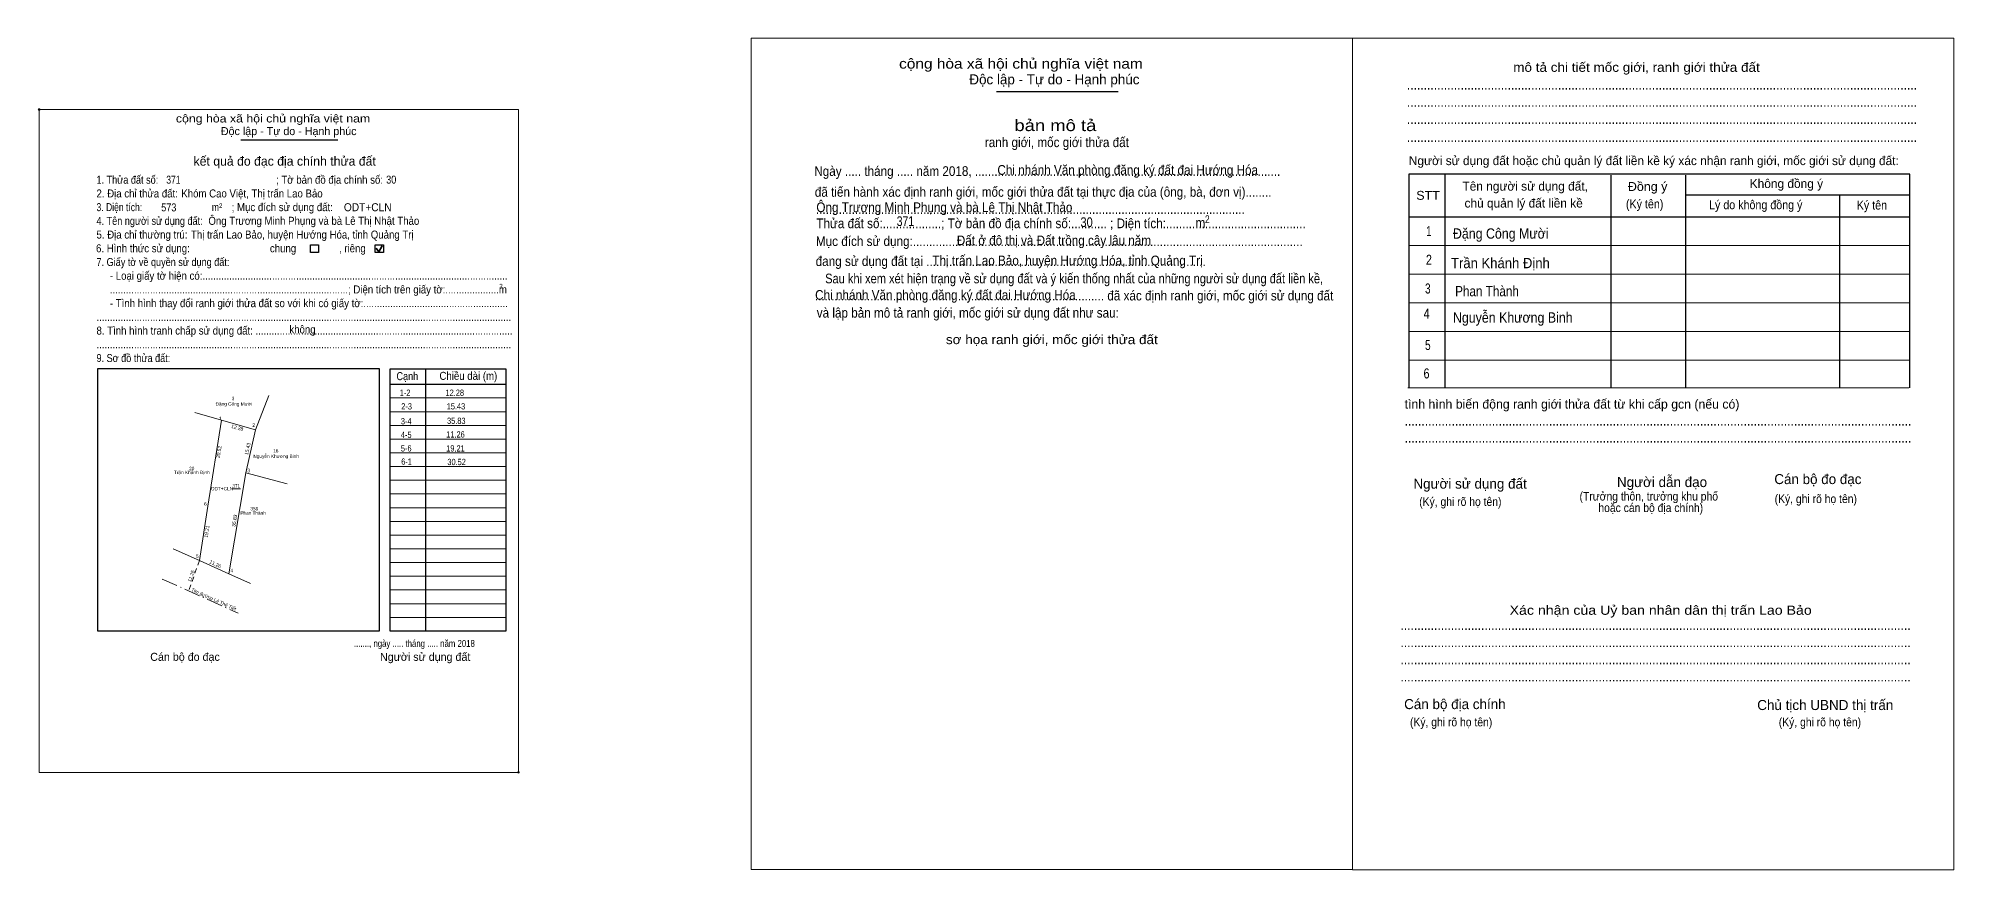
# Model space of a CAD drawing. Header units: metres. Extents: x 536145 to 536751, y 1837347 to 1837496.
# Drawn here: x 536416 to 536751.1, y 1837347.1 to 1837492.6 of the extents above; entities that cross this region are included whole.
import ezdxf
from ezdxf.enums import TextEntityAlignment as Align

# ---------------------------------------------------------------- set-up
doc = ezdxf.new("R2010")
doc.units = ezdxf.units.M
doc.header["$LTSCALE"] = 0.56
doc.header["$PDMODE"] = 32
doc.header["$PDSIZE"] = 0.28
doc.linetypes.add('DOT_DASHED', pattern=[7.7, 5, -1.2, 0.3, -1.2])
doc.linetypes.add('SHORT_DASHED', pattern=[2.7, 1.5, -1.2])
for name, color, linetype, lineweight in [('17', 7, 'Continuous', 13), ('6', 7, 'Continuous', 13), ('63', 7, 'Continuous', 13), ('7', 7, 'Continuous', 13)]:
    doc.layers.add(name, color=color, linetype=linetype, lineweight=lineweight)
doc.layers.add('25', color=7, linetype='Continuous')

msp = doc.modelspace()

# ---------------------------------------------------------------- linework, layer by layer
at = {"layer": '17'}
for p, q in [((536456.28, 1837430.12), (536453.94, 1837424.15)), ((536448.02, 1837425.82), (536445.6, 1837410.76)), ((536452.28, 1837416.62), (536459.52, 1837414.67)), ((536449.91, 1837413.82), (536451.33, 1837413.82)), ((536445.6, 1837410.76), (536444.15, 1837401.26)), ((536444.15, 1837401.26), (536439.59, 1837403.31)), ((536444.15, 1837401.26), (536449.28, 1837398.95)), ((536449.28, 1837398.95), (536453.08, 1837397.24))]:
    msp.add_line(p, q, dxfattribs=at)
at = {"layer": '17', "linetype": 'SHORT_DASHED'}
msp.add_line((536444.15, 1837401.26), (536442.3, 1837395.96), dxfattribs=at)
at = {"layer": '17', "linetype": 'DOT_DASHED'}
msp.add_line((536437.66, 1837398.02), (536450.94, 1837392.04), dxfattribs=at)
at = {"layer": '17'}
msp.add_lwpolyline([(536449.28, 1837398.95), (536452.28, 1837416.62), (536453.94, 1837424.15), (536447.2, 1837426.06), (536443.34, 1837427.14)], dxfattribs=at)
at = {"layer": '7', "lineweight": 25}
for p, q in [((536583.62, 1837483.32), (536604.89, 1837483.32)), ((536451.43, 1837474.86), (536468.39, 1837474.86)), ((536662.04, 1837468.85), (536662.04, 1837431.49)), ((536691.06, 1837468.7), (536691.06, 1837431.49)), ((536704.15, 1837468.7), (536704.15, 1837431.49)), ((536704.15, 1837465.23), (536743.38, 1837465.23)), ((536731.09, 1837465.23), (536731.09, 1837431.49)), ((536655.74, 1837461.42), (536743.38, 1837461.42)), ((536483.71, 1837434.78), (536483.71, 1837388.9)), ((536477.51, 1837432.1), (536497.79, 1837432.1))]:
    msp.add_line(p, q, dxfattribs=at)
at = {"layer": '7', "lineweight": 35}
for p, q in [((536475.57, 1837455.28), (536476.15, 1837456.32)), ((536475.09, 1837455.9), (536475.57, 1837455.28))]:
    msp.add_line(p, q, dxfattribs=at)
at = {"layer": '7'}
for p, q in [((536655.74, 1837456.41), (536743.38, 1837456.41)), ((536655.74, 1837451.39), (536743.38, 1837451.39)), ((536655.74, 1837446.37), (536743.38, 1837446.37)), ((536655.74, 1837441.35), (536743.38, 1837441.35)), ((536655.74, 1837436.34), (536743.38, 1837436.34)), ((536477.51, 1837429.7), (536497.79, 1837429.7)), ((536655.59, 1837431.49), (536743.23, 1837431.49)), ((536477.51, 1837427.3), (536497.79, 1837427.3)), ((536477.51, 1837424.9), (536497.79, 1837424.9)), ((536477.51, 1837422.5), (536497.79, 1837422.5)), ((536477.51, 1837420.1), (536497.79, 1837420.1)), ((536477.51, 1837417.7), (536497.79, 1837417.7)), ((536477.51, 1837415.3), (536497.79, 1837415.3)), ((536477.51, 1837412.9), (536497.79, 1837412.9)), ((536477.51, 1837410.5), (536497.79, 1837410.5)), ((536477.51, 1837408.1), (536497.79, 1837408.1)), ((536477.51, 1837405.7), (536497.79, 1837405.7)), ((536477.51, 1837403.3), (536497.79, 1837403.3)), ((536477.51, 1837400.9), (536497.79, 1837400.9)), ((536477.51, 1837398.5), (536497.79, 1837398.5)), ((536477.51, 1837396.1), (536497.79, 1837396.1)), ((536477.51, 1837393.7), (536497.79, 1837393.7)), ((536477.51, 1837391.3), (536497.79, 1837391.3))]:
    msp.add_line(p, q, dxfattribs=at)
for points in [[(536540.68, 1837492.64), (536645.87, 1837492.64), (536645.87, 1837347.16), (536540.68, 1837347.16)], [(536645.87, 1837492.64), (536751.06, 1837492.64), (536751.06, 1837347.15), (536645.87, 1837347.15)], [(536645.87, 1837492.64), (536751.06, 1837492.64), (536751.06, 1837347.15), (536645.87, 1837347.15)], [(536416.11, 1837480.18), (536499.98, 1837480.18), (536499.98, 1837364.18), (536416.11, 1837364.18)]]:
    msp.add_lwpolyline(points, close=True, dxfattribs=at)
at = {"layer": '7', "lineweight": 25}
msp.add_lwpolyline([(536743.38, 1837431.49), (536743.38, 1837468.85), (536655.74, 1837468.85), (536655.74, 1837431.49)], dxfattribs=at)
for points in [[(536463.57, 1837456.52), (536465.01, 1837456.52), (536465.01, 1837455.18), (536463.57, 1837455.18)], [(536474.9, 1837456.52), (536476.34, 1837456.52), (536476.34, 1837455.18), (536474.9, 1837455.18)], [(536426.39, 1837434.86), (536475.59, 1837434.86), (536475.59, 1837388.9), (536426.39, 1837388.9)], [(536477.51, 1837434.78), (536497.79, 1837434.78), (536497.79, 1837388.9), (536477.51, 1837388.9)]]:
    msp.add_lwpolyline(points, close=True, dxfattribs=at)
at = {"layer": '7'}
for p in [(536416.11, 1837480.18), (536499.98, 1837364.18)]:
    msp.add_point(p, dxfattribs=at)

# ---------------------------------------------------------------- texts
at = {"layer": '17'}
for s, height, width, p in [('Đặng Công Mười', 1.8, 0.9, (536671.815, 1837457.58)), ('Trần Khánh Định', 1.8, 0.95, (536671.76, 1837452.41)), ('Phan Thành', 1.8, 0.85, (536669.415, 1837447.49)), ('Nguyễn Khương Binh', 1.8, 0.9, (536673.925, 1837442.88)), ('3', 0.6, 0.75, (536450.05, 1837429.31)), ('Đặng Công Mười', 0.6, 0.9, (536450.165, 1837428.36)), ('Nguyễn Khương Binh', 0.6, 0.9, (536457.585, 1837419.2)), ('16', 0.6, 0.85, (536457.525, 1837420.16)), ('Trần Khánh Định', 0.6, 0.95, (536442.82, 1837416.37)), ('20', 0.6, 0.85, (536442.82, 1837417.06)), ('ODT+CLN', 0.6, 0.95, (536448.105, 1837413.54)), ('371', 0.6, 0.8, (536450.605, 1837414.02)), ('Phan Thành', 0.6, 0.85, (536453.545, 1837409.27)), ('358', 0.6, 0.85, (536453.745, 1837410.04))]:
    msp.add_text(s, height=height, dxfattribs=dict(at, width=width)).set_placement(p, align=Align.CENTER)
at = {"layer": '17', "width": 0.95}
for s, rotation, p in [('11.25', 70.758, (536442.998, 1837398.4511)), ('Tim đường Lê Thế Tiết', 335.776, (536446.5369, 1837394.1847))]:
    msp.add_text(s, height=0.6, rotation=rotation, dxfattribs=at).set_placement(p, align=Align.CENTER)
at = {"layer": '25', "width": 0.9}
for s, p in [('Chi nhánh Văn phòng đăng ký đất đai Hướng Hóa', (536583.76, 1837468.75)), ('Đất ở đô thị và Đất trồng cây lâu năm ', (536576.66, 1837456.43)), ('Chi nhánh Văn phòng đăng ký đất đai Hướng Hóa', (536551.87, 1837446.88))]:
    msp.add_text(s, height=1.7, dxfattribs=at).set_placement(p)
at = {"layer": '6'}
for s, height, width, p in [('ODT+CLN', 1.4, 0.95, (536469.43, 1837462.38)), ('Ông Trương Minh Phụng và bà Lê Thị Nhật Thảo', 1.7, 0.9, (536552.09, 1837462.22)), ('Ông Trương Minh Phụng và bà Lê Thị Nhật Thảo', 1.4, 0.9, (536445.73, 1837460))]:
    msp.add_text(s, height=height, dxfattribs=dict(at, width=width)).set_placement(p)
at = {"layer": '63'}
for s, width, p in [('1-2', 0.85, (536480.135, 1837430.07)), ('12.28', 0.85, (536488.835, 1837430.07)), ('3-4', 0.85, (536480.335, 1837425.08)), ('2-3', 0.85, (536480.405, 1837427.69)), ('15.43', 0.85, (536489.035, 1837427.69)), ('35.83', 0.85, (536489.095, 1837425.16)), ('4-5', 0.85, (536480.335, 1837422.71)), ('11.26', 0.85, (536488.955, 1837422.78)), ('5-6', 0.85, (536480.335, 1837420.33)), ('6-1', 0.8, (536480.395, 1837418.02)), ('19.21', 0.85, (536488.955, 1837420.33)), ('30.52', 0.85, (536489.155, 1837417.95))]:
    msp.add_text(s, height=1.1, dxfattribs=dict(at, width=width)).set_placement(p, align=Align.CENTER)
for s, width, p in [(' 1', 0.75, (536448.02, 1837425.82)), (' 2', 0.85, (536453.88, 1837424.64)), (' 3', 0.8, (536453.01, 1837416.7)), (' 6', 0.85, (536445.45, 1837410.86)), (' 5', 0.8, (536444.01, 1837401.7)), ('4', 0.8, (536450.04, 1837399.2))]:
    msp.add_text(s, height=0.625, dxfattribs=dict(at, width=width)).set_placement(p, align=Align.RIGHT)
for s, height, rotation, width, p in [('12.28', 0.625, 344.221, 0.95, (536450.695, 1837424.193)), ('30.52', 0.6248, 80.837, 0.9, (536447.8717, 1837420.2102)), ('15.43', 0.6248, 77.576, 0.9, (536452.8866, 1837420.7378)), ('35.83', 0.625, 80.393, 0.9, (536450.6079, 1837408.1729)), ('19.21', 0.625, 81.347, 0.85, (536445.7482, 1837406.278))]:
    msp.add_text(s, height=height, rotation=rotation, dxfattribs=dict(at, width=width)).set_placement(p, align=Align.CENTER)
msp.add_text('11.26', height=0.625, rotation=335.779, dxfattribs=at).set_placement((536446.8218, 1837400.3518), align=Align.CENTER)
at = {"layer": '7'}
for s, height, width, p in [('cộng hòa xã hội chủ nghĩa việt nam', 1.756, 1.15, (536566.56, 1837487.33)), ('........................................................................................................................................................', 1.756, 0.9, (536655.4, 1837483.67)), ('cộng hòa xã hội chủ nghĩa việt nam', 1.4, 1.15, (536440.04, 1837477.91)), ('........................................................................................................................................................', 1.756, 0.9, (536655.4, 1837480.66)), ('........................................................................................................................................................', 1.756, 0.9, (536655.4, 1837477.65)), ('........................................................................................................................................................', 1.756, 0.9, (536655.4, 1837474.5)), ('Ngày ..... tháng ..... năm 2018, ..............................................................................................', 1.7, 0.9, (536551.73, 1837468.55)), ('2. Địa chỉ thửa đất:', 1.4, 0.9, (536426.15, 1837464.79)), ('1. Thửa đất số:', 1.4, 0.85, (536426.15, 1837467.19)), ('371', 1.4, 0.8, (536438.36, 1837467.19)), ('Khóm Cao Việt, Thị trấn Lao Bảo', 1.4, 0.9, (536440.99, 1837464.79)), ('; Tờ bản đồ địa chính số:', 1.4, 0.9, (536457.56, 1837467.19)), ('30', 1.4, 0.85, (536476.83, 1837467.21)), (' đã tiến hành xác định ranh giới, mốc giới thửa đất tại thực địa của (ông, bà, đơn vị)........', 1.7, 0.9, (536551.25, 1837464.91)), ('Đồng ý', 1.555, 1.05, (536694.06, 1837465.93)), ('3. Diện tích:', 1.4, 0.8, (536426.15, 1837462.39)), ('573', 1.4, 0.85, (536437.47, 1837462.35)), ('m', 1.4, 0.8, (536446.33, 1837462.39)), ('2', 0.7999, 0.8, (536447.59, 1837462.95)), ('; Mục đích sử dụng đất:', 1.4, 0.9, (536449.8, 1837462.39)), ('STT', 1.555, 1.05, (536657.04, 1837464.38)), ('(Ký tên)', 1.555, 0.9, (536693.72, 1837462.88)), ('Lý do không đồng ý', 1.555, 0.9, (536708.26, 1837462.73)), ('Ký tên', 1.555, 0.9, (536734.1, 1837462.67)), ('4. Tên người sử dụng đất:', 1.4, 0.85, (536426.15, 1837459.99)), ('Thửa đất số:..................; Tờ bản đồ địa chính số:........... ; Diện tích:...........................................', 1.7, 0.9, (536552.09, 1837459.41)), ('....................................................................................................................................', 1.7, 0.9, (536552.01, 1837461.91)), ('371', 1.7, 0.8, (536566.15, 1837459.79)), ('30', 1.7, 0.85, (536598.29, 1837459.61)), ('   m', 1.7, 0.9, (536616.72, 1837459.51)), ('2', 1.377, 0.8, (536620.08, 1837460.29)), ('6. Hình thức sử dụng:', 1.4, 0.9, (536426.07, 1837455.19)), ('5. Địa chỉ thường trú:', 1.4, 0.9, (536426.15, 1837457.59)), ('Thị trấn Lao Bảo, huyện Hướng Hóa, tỉnh Quảng Trị', 1.4, 0.9, (536442.68, 1837457.59)), ('chung                , riêng', 1.4, 0.9, (536456.49, 1837455.19)), ('Mục đích sử dụng:........................................................................................................................', 1.7, 0.9, (536552.01, 1837456.29)), ('7. Giấy tờ về quyền sử dụng đất:', 1.4, 0.85, (536426.15, 1837452.79)), ('đang sử dụng đất tại ......................................................................................', 1.7, 0.9, (536551.97, 1837452.79)), ('Thị trấn Lao Bảo, huyện Hướng Hóa, tỉnh Quảng Trị', 1.7, 0.9, (536572.38, 1837452.91)), ('     - Loại giấy tờ hiện có:..................................................................................................................', 1.4, 0.9, (536426.15, 1837450.39)), ('     .........................................................................................; Diện tích trên giấy tờ:....................m', 1.4, 0.9, (536426.15, 1837447.99)), ('2', 0.7999, 0.8, (536496.63, 1837448.87)), ('Sau khi xem xét hiện trạng về sử dụng đất và ý kiến thống nhất của những người sử dụng đất liền kề,', 1.7, 0.85, (536553.63, 1837449.76)), ('     - Tình hình thay đổi ranh giới thửa đất so với khi có giấy tờ:......................................................', 1.4, 0.9, (536426.15, 1837445.59)), ('......................................................................................... đã xác định ranh giới, mốc giới sử dụng đất', 1.7, 0.9, (536551.83, 1837446.77)), ('...........................................................................................................................................................', 1.4, 0.9, (536426.15, 1837443.19)), (' và lập bản mô tả ranh giới, mốc giới sử dụng đất như sau:', 1.7, 0.9, (536551.59, 1837443.76)), ('8. Tình hình tranh chấp sử dụng đất: ................................................................................................', 1.4, 0.9, (536426.15, 1837440.79)), ('không', 1.4, 0.9, (536459.89, 1837441)), ('9. Sơ đồ thửa đất:', 1.4, 0.85, (536426.15, 1837435.99)), ('...........................................................................................................................................................', 1.4, 0.9, (536426.15, 1837438.39)), ('Cạnh', 1.4, 0.85, (536478.63, 1837432.82)), ('Chiều dài (m)', 1.4, 0.9, (536486.15, 1837432.87)), ('.......................................................................................................................................................', 1.756, 0.9, (536655, 1837424.88)), ('.......................................................................................................................................................', 1.756, 0.9, (536655, 1837421.87)), ('(Ký, ghi rõ họ tên)', 1.505, 0.9, (536657.55, 1837410.81)), ('(Ký, ghi rõ họ tên)', 1.505, 0.9, (536719.74, 1837411.31)), ('........................................................................................................................................................', 1.756, 0.9, (536654.28, 1837389.12)), ('......., ngày ..... tháng ..... năm 2018', 1.2, 0.85, (536471.19, 1837386.15)), ('........................................................................................................................................................', 1.756, 0.9, (536654.28, 1837386.11)), ('........................................................................................................................................................', 1.756, 0.9, (536654.28, 1837383.11)), ('........................................................................................................................................................', 1.756, 0.9, (536654.28, 1837380.1)), ('(Ký, ghi rõ họ tên)', 1.505, 0.9, (536655.94, 1837372.24)), ('(Ký, ghi rõ họ tên)', 1.505, 0.9, (536720.46, 1837372.24))]:
    msp.add_text(s, height=height, dxfattribs=dict(at, width=width)).set_placement(p)
for s, height, p in [('Độc lập - Tự do - Hạnh phúc', 1.756, (536578.85, 1837484.58)), ('Độc lập - Tự do - Hạnh phúc', 1.4, (536447.91, 1837475.7)), ('Người sử dụng đất hoặc chủ quản lý đất liền kề ký xác nhận ranh giới, mốc giới sử dụng đất:', 1.555, (536655.74, 1837470.45)), ('Tên người sử dụng đất,', 1.555, (536665.12, 1837465.98)), ('Không đồng ý', 1.555, (536715.38, 1837466.44)), ('chủ quản lý đất liền kề', 1.555, (536665.48, 1837463.02)), ('tình hình biến động ranh giới thửa đất từ khi cấp gcn (nếu có)', 1.605, (536655, 1837427.83)), ('Người sử dụng đất', 1.756, (536656.54, 1837413.83)), ('Người dẫn đạo', 1.755, (536692.15, 1837414.11)), ('Cán bộ đo đạc', 1.752, (536719.68, 1837414.63)), ('Cán bộ đo đạc', 1.4, (536435.55, 1837383.7)), ('Người sử dụng đất', 1.4, (536475.75, 1837383.7)), ('Cán bộ địa chính', 1.756, (536654.92, 1837375.25)), ('Chủ tịch UBND thị trấn', 1.76, (536716.69, 1837375.09))]:
    msp.add_text(s, height=height, dxfattribs=at).set_placement(p)
for s, height, width, p in [('mô tả chi tiết mốc giới, ranh giới thửa đất', 1.605, 1.1, (536695.57, 1837486.77)), ('bản mô tả', 2.007, 1.2, (536593.9, 1837476.4)), ('ranh giới, mốc giới thửa đất', 1.7, 0.9, (536594.17, 1837473.6)), ('1', 1.756, 0.7, (536659.245, 1837458.03)), ('2', 1.756, 0.8, (536659.255, 1837453.02)), ('3', 1.756, 0.75, (536659.055, 1837447.98)), ('4', 1.756, 0.8, (536658.86, 1837443.6)), ('sơ họa ranh giới, mốc giới thửa đất', 1.605, 1.1, (536593.285, 1837439.12)), ('5', 1.756, 0.75, (536659.065, 1837438.09)), ('6', 1.756, 0.8, (536658.835, 1837433.12)), ('(Trưởng thôn, trưởng khu phố', 1.505, 0.9, (536697.72, 1837411.75)), ('hoặc cán bộ địa chính)', 1.505, 0.9, (536698.06, 1837409.74)), ('Xác nhận của Uỷ ban nhân dân thị trấn Lao Bảo', 1.61, 1.15, (536699.8, 1837391.76))]:
    msp.add_text(s, height=height, dxfattribs=dict(at, width=width)).set_placement(p, align=Align.CENTER)
for s, height, p in [('kết quả đo đạc địa chính thửa đất', 1.6, (536459.075, 1837470.35)), ('.', 0.4001, (536499.9837, 1837363.99))]:
    msp.add_text(s, height=height, dxfattribs=at).set_placement(p, align=Align.CENTER)

doc.saveas('drawing.dxf')
